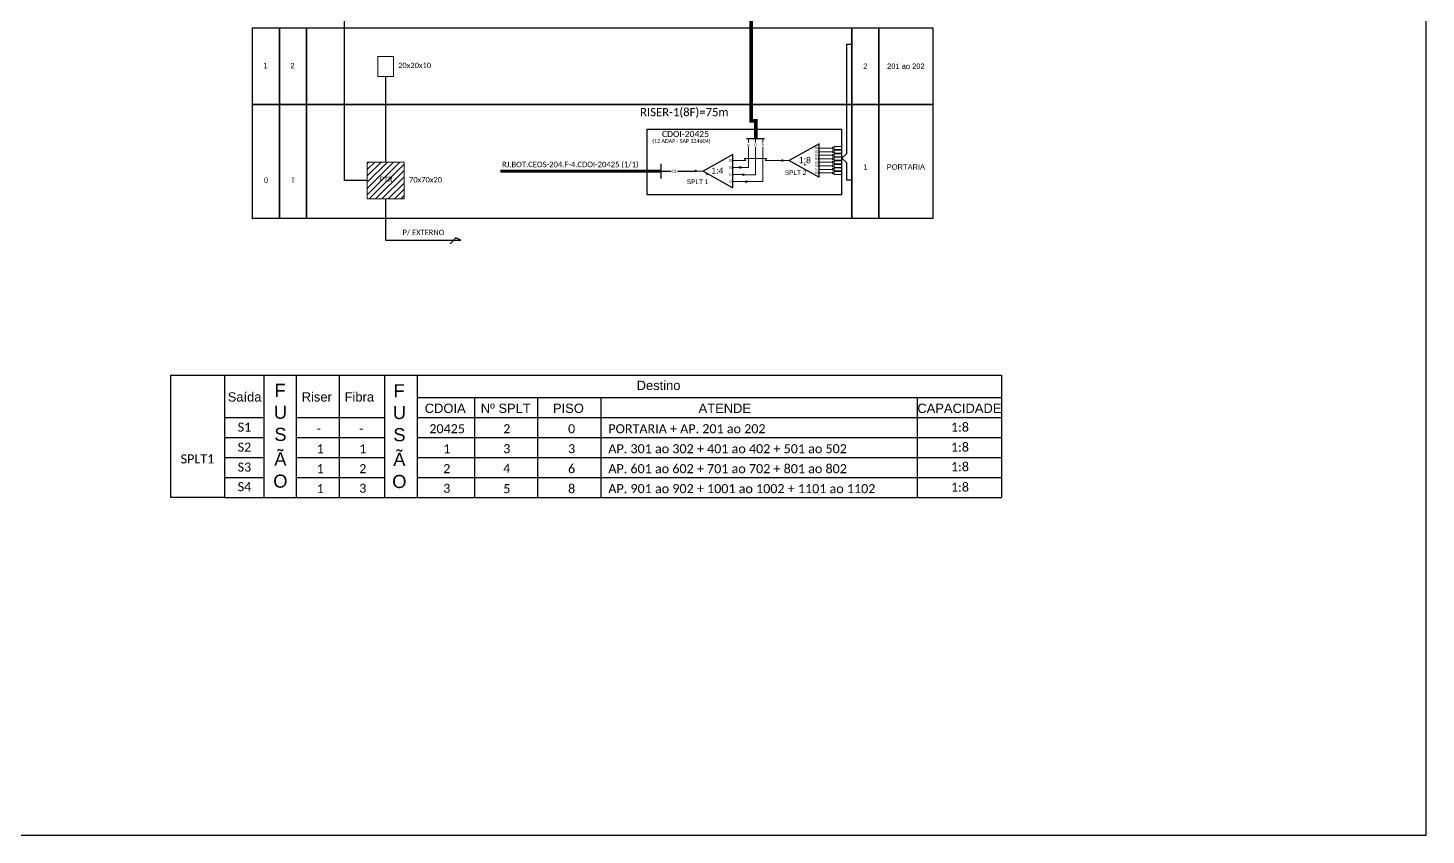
# Model space of a CAD drawing. Extents: x -89 to 749, y 705 to 1299.
# Drawn here: x 330 to 749.2, y 705 to 947 of the extents above; entities that cross this region are included whole.
import ezdxf
from ezdxf.enums import TextEntityAlignment as Align

# ---------------------------------------------------------------- set-up
doc = ezdxf.new("R2010")
doc.units = 0
doc.styles.add('ARIAL', font='arial.ttf')
doc.styles.add('WMF-Calibri0', font='calibri.ttf')

# ---------------------------------------------------------------- blocks, each defined once
blk = doc.blocks.new('SPLT_1-8_SC-APC')
at = {"color": 1}
blk.add_lwpolyline([(-7.37, -2.1), (-17.04, -7.55), (-7.37, -13), (-7.37, -2.1)], dxfattribs=at)
at = {"color": 3, "lineweight": 0}
for points in [[(-2.99, -3.51), (-7.37, -3.51)], [(-2.41, -3.02), (-2.41, -4)], [(-2.41, -3.02), (0, -3.02)], [(-2.41, -4), (0, -4)], [(-2.41, -4.17), (-2.41, -5.16)], [(-2.41, -4.17), (0, -4.17)], [(-7.37, -4.66), (-2.99, -4.66)], [(-7.37, -5.82), (-2.99, -5.82)], [(-7.37, -6.97), (-2.99, -6.97)], [(-7.37, -8.12), (-2.99, -8.12)], [(-2.41, -5.16), (0, -5.16)], [(-2.41, -5.32), (-2.41, -6.31)], [(-2.41, -5.32), (0, -5.32)], [(-2.41, -6.31), (0, -6.31)], [(-2.41, -6.48), (-2.41, -7.46)], [(-2.41, -6.48), (0, -6.48)], [(-2.41, -7.46), (0, -7.46)], [(-2.41, -7.63), (-2.41, -8.62)], [(-2.41, -7.63), (0, -7.63)], [(-2.41, -8.62), (0, -8.62)], [(-2.41, -8.78), (-2.41, -9.77)], [(-2.41, -8.78), (0, -8.78)], [(-7.37, -9.28), (-2.99, -9.28)], [(-7.37, -10.43), (-2.99, -10.43)], [(-7.37, -11.58), (-2.99, -11.58)], [(-2.41, -9.77), (0, -9.77)], [(-2.41, -9.94), (-2.41, -10.92)], [(-2.41, -9.94), (0, -9.94)], [(-2.41, -10.92), (0, -10.92)], [(-2.41, -11.09), (-2.41, -12.08)], [(-2.41, -11.09), (0, -11.09)], [(-2.41, -12.08), (0, -12.08)]]:
    blk.add_lwpolyline(points, dxfattribs=at)
for points in [[(-2.99, -3.22), (-2.41, -3.22), (-2.41, -3.8), (-2.99, -3.8)], [(-2.99, -4.38), (-2.41, -4.38), (-2.41, -4.95), (-2.99, -4.95)], [(-2.99, -5.53), (-2.41, -5.53), (-2.41, -6.1), (-2.99, -6.1)], [(-2.99, -6.68), (-2.41, -6.68), (-2.41, -7.26), (-2.99, -7.26)], [(-2.99, -7.84), (-2.41, -7.84), (-2.41, -8.41), (-2.99, -8.41)], [(-2.99, -8.99), (-2.41, -8.99), (-2.41, -9.56), (-2.99, -9.56)], [(-2.99, -10.14), (-2.41, -10.14), (-2.41, -10.72), (-2.99, -10.72)], [(-2.99, -11.3), (-2.41, -11.3), (-2.41, -11.87), (-2.99, -11.87)]]:
    blk.add_lwpolyline(points, close=True, dxfattribs=at)
at = {"color": 1, "lineweight": 0}
blk.add_lwpolyline([(-17.04, -7.55), (-19.26, -7.55)], dxfattribs=at)
at = {"color": 1, "style": 'ARIAL'}
for s, height, p in [('S1', 0.75, (-8.74, -3.78)), ('S2', 0.75, (-8.74, -4.97)), ('1:8', 2, (-13.91, -8.4)), ('S3', 0.75, (-8.74, -6.18)), ('S4', 0.75, (-8.74, -7.36)), ('S5', 0.75, (-8.74, -8.57)), ('S6', 0.75, (-8.74, -9.69)), ('S7', 0.75, (-8.74, -10.78)), ('S8', 0.75, (-8.74, -11.9))]:
    blk.add_text(s, height=height, dxfattribs=at).set_placement(p)
blk = doc.blocks.new('SPLITTER_')
blk.add_point((0, 0))
at = {"style": 'ARIAL', "flags": 4}
blk.add_attdef('SPLT', (0, -3.26), '', height=1.5, dxfattribs=at)

msp = doc.modelspace()

# ---------------------------------------------------------------- hatches: boundary and pattern name
h = msp.add_hatch()
h.set_pattern_fill('ANSI31', color=1, scale=0.42)
h.set_pattern_definition([(45, (-111.9279, 2776.6621), (-0.9429269, 0.9429269), [])])
h.paths.add_polyline_path([(442.76, 895.72), (442.76, 906.78), (431.7, 906.78), (431.7, 895.72)])
h.paths.add_polyline_path([(435.01, 900.36), (439.77, 900.36), (439.77, 902.79), (435.01, 902.79)], flags=24)
h = msp.add_hatch(color=3)
h.dxf.hatch_style = 1
edge = h.paths.add_edge_path()
edge.add_arc((556.21, 907.22), 0.236, 0, 360)
h = msp.add_hatch(color=3)
h.dxf.hatch_style = 1
edge = h.paths.add_edge_path()
edge.add_arc((530.19, 904.06), 0.236, 0, 360)
h = msp.add_hatch(color=3)
h.dxf.hatch_style = 1
edge = h.paths.add_edge_path()
edge.add_arc((543.58, 905.15), 0.236, 0, 360)
h = msp.add_hatch(color=3)
h.dxf.hatch_style = 1
edge = h.paths.add_edge_path()
edge.add_arc((544.49, 903.01), 0.236, 0, 360)
h = msp.add_hatch(color=3)
h.dxf.hatch_style = 1
edge = h.paths.add_edge_path()
edge.add_arc((545.41, 900.89), 0.236, 0, 360)

# ---------------------------------------------------------------- linework, layer by layer
at = {"color": 7}
for p, q in [((372.78, 842.84), (621.96, 842.84)), ((372.78, 806.25), (372.78, 842.84)), ((388.87, 842.84), (388.87, 806.25)), ((400.75, 842.84), (400.75, 806.25)), ((410.52, 806.25), (410.52, 842.84)), ((423.27, 842.84), (423.27, 806.25)), ((436.87, 842.84), (436.87, 806.25)), ((446.65, 842.84), (446.65, 806.25)), ((621.96, 842.84), (621.96, 806.25)), ((446.65, 836.18), (621.96, 836.18)), ((463.85, 836.18), (463.85, 806.25)), ((482.82, 836.18), (482.82, 806.25)), ((501.74, 836.18), (501.74, 806.25)), ((596.63, 836.18), (596.63, 806.25)), ((388.87, 830.2), (400.75, 830.2)), ((410.52, 830.2), (436.87, 830.2)), ((446.65, 830.2), (621.96, 830.2)), ((388.87, 824.21), (400.75, 824.21)), ((410.52, 824.21), (436.87, 824.21)), ((446.65, 824.21), (621.96, 824.21)), ((388.87, 818.22), (400.75, 818.22)), ((410.52, 818.22), (436.87, 818.22)), ((446.65, 818.22), (621.96, 818.22)), ((388.87, 812.24), (400.75, 812.24)), ((410.52, 812.24), (436.87, 812.24)), ((446.65, 812.24), (621.96, 812.24)), ((388.87, 806.25), (400.75, 806.25)), ((410.52, 806.25), (436.87, 806.25)), ((446.65, 806.25), (621.96, 806.25))]:
    msp.add_line(p, q, dxfattribs=at)
msp.add_lwpolyline([(-89.32, 705.02), (749.25, 705.02), (749.25, 1299.02), (-89.32, 1299.02), (-89.32, 705.02)])
at = {"color": 5, "const_width": 1.1}
msp.add_lwpolyline([(546.87, 1096.46), (546.87, 930.99), (546.87, 919.15), (548.22, 919.15), (548.22, 913.85)], dxfattribs=at)
at = {"color": 3}
for points in [[(431.7, 901.25), (424.88, 901.25), (424.88, 981.28), (434.91, 981.28)], [(577.05, 901.33), (575.53, 901.33), (575.52, 906.54), (574.08, 907.93), (575.52, 909.32), (575.52, 942.07), (577.05, 942.07)], [(437.23, 932.42), (437.23, 906.78)], [(519.91, 904.06), (522.82, 904.06)], [(524.73, 904.06), (530.19, 904.06)]]:
    msp.add_lwpolyline(points, dxfattribs=at)
at = {"color": 7}
for points in [[(397.31, 946.96), (405.41, 946.96), (405.41, 924.04), (397.31, 924.04)], [(405.41, 946.96), (413.51, 946.96), (413.51, 924.04), (405.41, 924.04)], [(413.51, 946.96), (577.05, 946.96), (577.05, 924.04), (413.51, 924.04)], [(577.05, 946.96), (585.15, 946.96), (585.15, 924.04), (577.05, 924.04)], [(585.15, 946.96), (601.35, 946.96), (601.35, 924.04), (585.15, 924.04)], [(397.31, 924.04), (405.41, 924.04), (405.41, 889.86), (397.31, 889.86)], [(405.41, 924.04), (413.51, 924.04), (413.51, 889.86), (405.41, 889.86)], [(413.51, 924.04), (577.05, 924.04), (577.05, 889.86), (413.51, 889.86)], [(577.05, 924.04), (585.15, 924.04), (585.15, 889.86), (577.05, 889.86)], [(585.15, 924.04), (601.35, 924.04), (601.35, 889.86), (585.15, 889.86)]]:
    msp.add_lwpolyline(points, close=True, dxfattribs=at)
at = {"color": 0, "lineweight": 0}
msp.add_lwpolyline([(434.91, 938.45), (439.55, 938.45), (439.55, 932.42), (434.91, 932.42)], close=True, dxfattribs=at)
at = {"color": 1}
msp.add_lwpolyline([(515.64, 916.65), (573.99, 916.65), (573.99, 896.92), (515.64, 896.92)], close=True, dxfattribs=at)
at = {"color": 5, "lineweight": 0}
for points in [[(543.8, 905.11), (546.05, 905.11), (546.05, 911.3)], [(545.63, 900.89), (550.31, 900.89), (550.31, 911.35)], [(546.05, 913.82), (546.05, 912.61)], [(548.18, 913.85), (548.18, 912.64)], [(548.18, 911.33), (548.18, 902.97)], [(550.31, 913.85), (550.31, 912.67)], [(544.71, 902.97), (548.18, 902.97)]]:
    msp.add_lwpolyline(points, dxfattribs=at)
at = {"color": 5}
msp.add_lwpolyline([(545.5, 913.85), (550.86, 913.85)], dxfattribs=at)
at = {"color": 1, "lineweight": 0}
msp.add_lwpolyline([(431.7, 906.78), (442.76, 906.78), (442.76, 895.72), (431.7, 895.72)], close=True, dxfattribs=at)
at = {"color": 1}
for points in [[(519.91, 901.84), (519.91, 906.19)], [(541.38, 909.08), (532.47, 904.06), (541.38, 899.04), (541.38, 909.08)], [(437.23, 895.72), (437.23, 883.38), (459.83, 883.38), (458.24, 884.07), (456.58, 882.21)]]:
    msp.add_lwpolyline(points, dxfattribs=at)
at = {"color": 7, "lineweight": 0}
for points in [[(541.38, 907.22), (545.3, 907.22)], [(545.3, 907.22), (544.79, 907.79), (548.18, 907.79)], [(551.06, 907.22), (551.58, 907.79), (548.18, 907.79)], [(551.06, 907.22), (555.98, 907.22)], [(541.38, 905.15), (543.58, 905.15)], [(541.38, 903.01), (544.49, 903.01)], [(541.38, 900.89), (545.41, 900.89)]]:
    msp.add_lwpolyline(points, dxfattribs=at)
at = {"color": 1, "const_width": 0.921}
msp.add_lwpolyline([(471.67, 904.06), (519.91, 904.06)], dxfattribs=at)
at = {"color": 1, "lineweight": 0}
msp.add_lwpolyline([(532.47, 904.06), (530.43, 904.06)], dxfattribs=at)
at = {"color": 7}
for points in [[(388.87, 806.25), (372.78, 806.25)], [(400.75, 806.25), (446.65, 806.25)]]:
    msp.add_lwpolyline(points, dxfattribs=at)
at = {"color": 3}
for centre in [(556.21, 907.22), (530.19, 904.06), (543.58, 905.15), (544.49, 903.01), (545.41, 900.89)]:
    msp.add_circle(centre, 0.236, dxfattribs=at)
at = {"color": 7}
for p in [(397.31, 924.04), (397.31, 889.86)]:
    msp.add_point(p, dxfattribs=at)

# ---------------------------------------------------------------- block references
at = {"color": 3, "xscale": 0.9213162331508196, "yscale": 0.9213162331508196, "zscale": 0.9213162331508196}
msp.add_blockref('SPLT_1-8_SC-APC', (573.99, 914.17), dxfattribs=at)
ref = msp.add_blockref('SPLITTER_', (562.97, 905.9), dxfattribs=dict(xscale=-0.9213162331508196, yscale=0.9213162331508196, zscale=0.9213162331508196))
ref.add_attrib('SPLT', 'SPLT 2', (556.96, 902.9), dxfattribs={"height": 1.382, "style": 'ARIAL'})
ref = msp.add_blockref('SPLITTER_', (533.57, 903.17), dxfattribs=dict(xscale=-0.9213162331508196, yscale=0.9213162331508196, zscale=0.9213162331508196))
ref.add_attrib('SPLT', 'SPLT 1', (527.55, 900.17), dxfattribs={"height": 1.382, "style": 'ARIAL'})

# ---------------------------------------------------------------- texts
at = {"color": 7, "style": 'ARIAL'}
for s, height, p in [('1', 1.61, (401.19, 935.68)), ('2', 1.61, (409.29, 935.68)), ('2', 1.61, (581.1, 935.5)), ('201 ao 202', 1.61, (593.25, 935.5)), ('1', 1.61, (581.1, 905.29)), ('PORTARIA', 1.61, (593.25, 905.29)), ('0', 1.61, (401.36, 901.32)), ('T', 1.61, (409.46, 901.32)), ('Destino', 2.776, (519.08, 839.82)), ('Saída', 2.776, (394.93, 836.36)), ('Riser', 2.776, (416.58, 836.36)), ('Fibra', 2.776, (429.34, 836.36)), ('CDOIA', 2.776, (455.1, 832.95)), ('Nº SPLT', 2.776, (473.25, 832.95)), ('PISO', 2.776, (492.05, 832.95)), ('CAPACIDADE', 2.776, (609.3, 832.95)), ('ATENDE', 2.776, (538.95, 832.95))]:
    msp.add_text(s, height=height, dxfattribs=at).set_placement(p, align=Align.MIDDLE_CENTER)
at = {"style": 'WMF-Calibri0'}
for s, p in [('20x20x10', (440.98, 934.93)), ('PTR', (435.42, 900.77)), ('70x70x20', (444.26, 900.65)), ('P/ EXTERNO', (442.29, 884.86))]:
    msp.add_text(s, height=1.622, dxfattribs=at).set_placement(p)
at = {"color": 5, "style": 'WMF-Calibri0'}
msp.add_text('RISER-1(8F)=75m', height=2.4375, dxfattribs=at).set_placement((513.55, 920.52))
at = {"color": 1}
for s, height, style, p in [('CDOI-20425', 1.843, 'WMF-Calibri0', (520.11, 914.26)), ('S1', 0.691, 'ARIAL', (540.12, 906.89)), ('1:4', 1.843, 'ARIAL', (534.95, 903.28)), ('S2', 0.691, 'ARIAL', (540.12, 904.81)), ('S3', 0.691, 'ARIAL', (540.12, 902.64)), ('S4', 0.691, 'ARIAL', (540.12, 900.56))]:
    msp.add_text(s, height=height, dxfattribs=dict(at, style=style)).set_placement(p)
at = {"color": 1, "style": 'WMF-Calibri0'}
msp.add_text('(12 ADAP - SAP 324604)', height=1.1516, dxfattribs=at).set_placement((525.92, 912.49), align=Align.CENTER)
at = {"style": 'ARIAL'}
for s, p in [('01', (545.98, 911.92)), ('02', (548.11, 911.95)), ('03', (550.34, 912.01))]:
    msp.add_text(s, height=0.569, rotation=90, dxfattribs=at).set_placement(p, align=Align.MIDDLE_CENTER)
at = {"color": 1, "style": 'WMF-Calibri0'}
msp.add_text('RJ.BOT.CEOS-204.F-4.CDOI-20425 (1/1)', height=1.649, dxfattribs=at).set_placement((492.6, 906.05, 3.44), align=Align.MIDDLE_CENTER)
at = {"style": 'ARIAL'}
msp.add_text('01', height=0.921, dxfattribs=at).set_placement((523.86, 904.06), align=Align.MIDDLE_CENTER)
at = {"color": 7, "linetype": 'Continuous', "style": 'ARIAL'}
for s, p in [('F', (403.89, 836.36)), ('F', (439.58, 836.25)), ('U', (403.69, 829.8)), ('U', (439.38, 829.7)), ('S', (403.86, 823.18)), ('S', (439.54, 823.07)), ('Ã', (403.84, 815.77)), ('Ã', (439.52, 815.67)), ('O', (403.53, 809.15)), ('O', (439.21, 809.04))]:
    msp.add_text(s, height=3.93, dxfattribs=at).set_placement(p)
at = {"color": 7, "style": 'WMF-Calibri0'}
for s, height, p in [('-', 2.7, (416.55, 825.47)), ('-', 2.7, (429.31, 825.47)), ('20425', 2.704, (450.34, 825.47)), ('2', 2.7, (472.5, 825.47)), ('0', 2.7, (491.94, 825.47)), ('PORTARIA + AP. 201 ao 202', 2.7044, (504.02, 825.47)), ('1', 2.7, (416.55, 819.48)), ('1', 2.7, (429.31, 819.48)), ('1', 2.7, (454.5, 819.48)), ('3', 2.7, (472.5, 819.48)), ('3', 2.7, (491.94, 819.48)), ('AP. 301 ao 302 + 401 ao 402 + 501 ao 502', 2.7044, (504.02, 819.48)), ('1', 2.7, (416.55, 813.5)), ('2', 2.7, (429.31, 813.5)), ('2', 2.7, (454.5, 813.5)), ('4', 2.7, (472.5, 813.62)), ('6', 2.7, (491.94, 813.5)), ('AP. 601 ao 602 + 701 ao 702 + 801 ao 802', 2.7044, (504.02, 813.5)), ('1', 2.7, (416.55, 807.51)), ('3', 2.7, (429.31, 807.63)), ('3', 2.7, (454.5, 807.63)), ('5', 2.7, (472.5, 807.51)), ('8', 2.7, (491.94, 807.51)), ('AP. 901 ao 902 + 1001 ao 1002 + 1101 ao 1102 ', 2.7044, (504.02, 807.51))]:
    msp.add_text(s, height=height, dxfattribs=at).set_placement(p)
at = {"color": 7, "lineweight": 0, "style": 'WMF-Calibri0', "flags": 8}
for tag, p, s in [('S1', (392.85, 825.95), 'S1'), ('1:8', (606.77, 825.95), '1:8'), ('S2', (392.85, 819.96), 'S2'), ('1:8', (606.77, 819.96), '1:8'), ('SPLT1', (375.74, 816.42), 'XX'), ('S3', (392.85, 813.97), 'S3'), ('1:8', (606.77, 814.09), '1:8'), ('S4', (392.85, 808.1), 'S4'), ('1:8', (606.77, 807.99), '1:8')]:
    msp.add_attdef(tag, p, s, height=2.704, dxfattribs=at)

doc.saveas('drawing.dxf')
